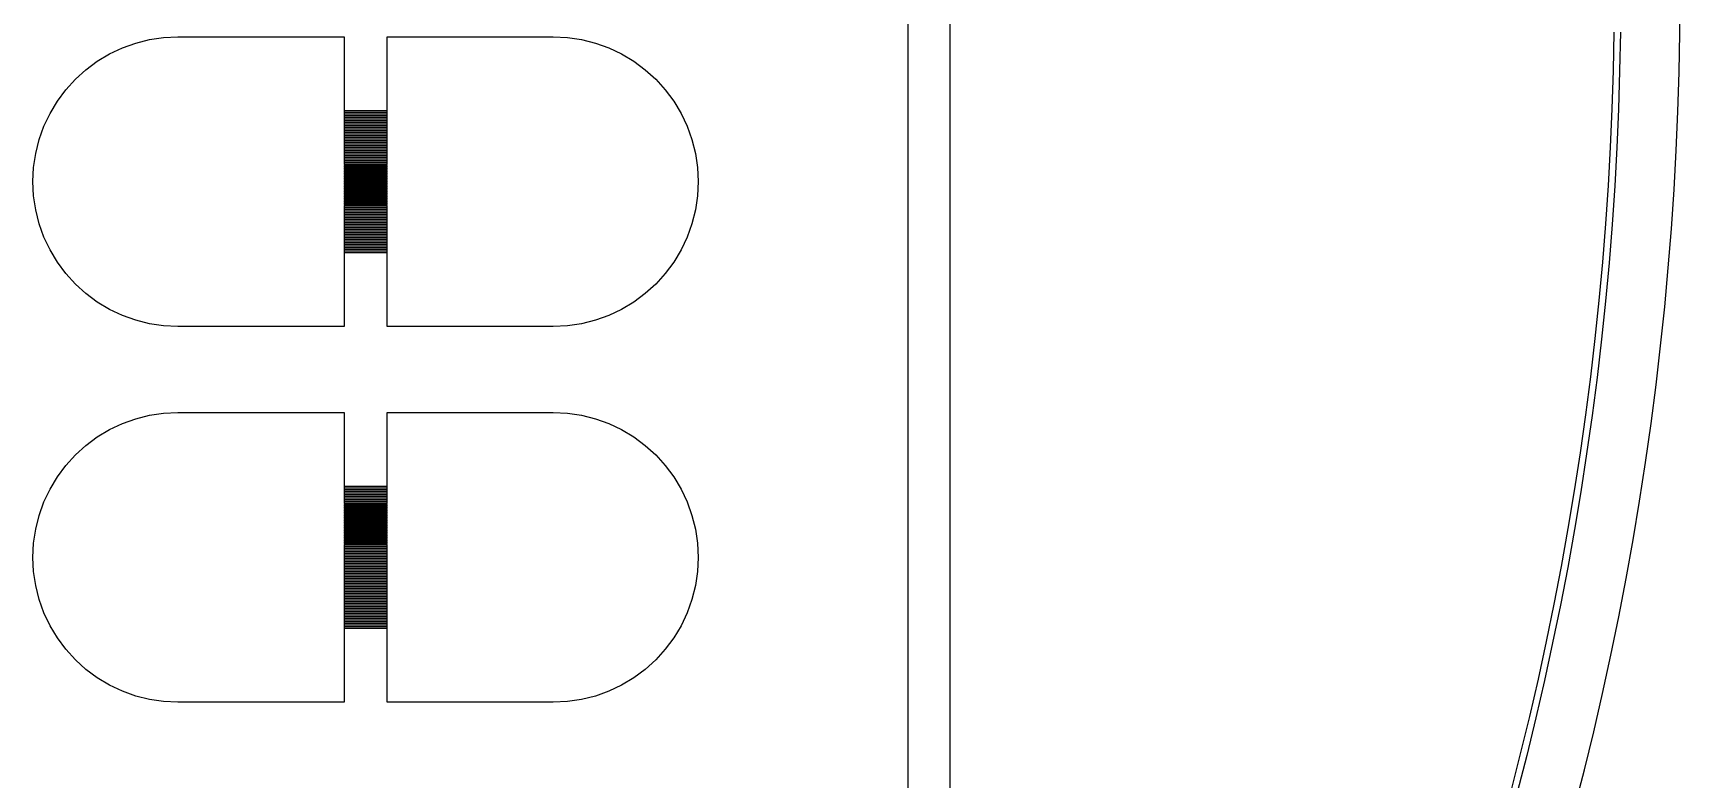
# Model space of a CAD drawing. Extents: x -17 to 130, y -40 to 112.
# Drawn here: x 91.03 to 130.5, y 17.19 to 35.06 of the extents above; entities that cross this region are included whole.
import ezdxf

# ---------------------------------------------------------------- set-up
doc = ezdxf.new("R2010")
doc.units = 0

msp = doc.modelspace()

# ---------------------------------------------------------------- linework, layer by layer
for p, q in [((113, 76.5), (113, -4.5)), ((112, -4), (112, 76)), ((130.494, 35.0612), (130.5, 36)), ((93.1721, 34.7059), (93.4927, 34.8206)), ((93.4927, 34.8206), (93.823, 34.9033)), ((93.823, 34.9033), (94.1599, 34.9533)), ((94.1599, 34.9533), (94.5, 34.97)), ((94.5, 34.97), (98.485, 34.97)), ((98.485, 34.97), (98.485, 33.205)), ((99.515, 33.205), (99.515, 34.97)), ((99.515, 34.97), (103.5, 34.97)), ((103.5, 34.97), (103.84, 34.9533)), ((103.84, 34.9533), (104.177, 34.9033)), ((104.177, 34.9033), (104.507, 34.8206)), ((104.507, 34.8206), (104.828, 34.7059)), ((128.902, 34.1613), (128.919, 35.0806)), ((129.069, 35.0787), (129.052, 34.1576)), ((130.477, 34.1226), (130.494, 35.0612)), ((92.2987, 34.1823), (92.5722, 34.3852)), ((92.5722, 34.3852), (92.8643, 34.5603)), ((92.8643, 34.5603), (93.1721, 34.7059)), ((104.828, 34.7059), (105.136, 34.5603)), ((105.136, 34.5603), (105.428, 34.3852)), ((105.428, 34.3852), (105.701, 34.1823)), ((91.8177, 33.7013), (92.0463, 33.9537)), ((92.0463, 33.9537), (92.2987, 34.1823)), ((105.701, 34.1823), (105.954, 33.9537)), ((105.954, 33.9537), (106.182, 33.7013)), ((128.874, 33.2422), (128.902, 34.1613)), ((129.052, 34.1576), (129.024, 33.2367)), ((130.448, 33.1842), (130.477, 34.1226)), ((91.6148, 33.4278), (91.8177, 33.7013)), ((106.182, 33.7013), (106.385, 33.4278)), ((91.4397, 33.1357), (91.6148, 33.4278)), ((98.485, 33.205), (99.515, 33.205)), ((99.515, 33.195), (98.485, 33.195)), ((98.485, 33.195), (98.485, 33.165)), ((98.485, 33.165), (99.515, 33.165)), ((99.515, 33.155), (98.485, 33.155)), ((98.485, 33.155), (98.485, 33.125)), ((99.515, 33.165), (99.515, 33.195)), ((99.515, 33.125), (99.515, 33.155)), ((106.385, 33.4278), (106.56, 33.1357)), ((128.835, 32.3236), (128.874, 33.2422)), ((129.024, 33.2367), (128.985, 32.3163)), ((130.408, 32.2463), (130.448, 33.1842)), ((91.1794, 32.5073), (91.2941, 32.8279)), ((91.2941, 32.8279), (91.4397, 33.1357)), ((98.485, 33.125), (99.515, 33.125)), ((99.515, 33.115), (98.485, 33.115)), ((98.485, 33.115), (98.485, 33.085)), ((98.485, 33.085), (99.515, 33.085)), ((99.515, 33.075), (98.485, 33.075)), ((98.485, 33.075), (98.485, 33.045)), ((98.485, 33.045), (99.515, 33.045)), ((99.515, 33.035), (98.485, 33.035)), ((98.485, 33.035), (98.485, 33.005)), ((98.485, 33.005), (99.515, 33.005)), ((99.515, 32.995), (98.485, 32.995)), ((98.485, 32.995), (98.485, 32.965)), ((98.485, 32.965), (99.515, 32.965)), ((99.515, 32.955), (98.485, 32.955)), ((98.485, 32.955), (98.485, 32.925)), ((98.485, 32.925), (99.515, 32.925)), ((99.515, 32.915), (98.485, 32.915)), ((98.485, 32.915), (98.485, 32.885)), ((98.485, 32.885), (99.515, 32.885)), ((99.515, 32.875), (98.485, 32.875)), ((98.485, 32.875), (98.485, 32.845)), ((98.485, 32.845), (99.515, 32.845)), ((99.515, 32.835), (98.485, 32.835)), ((98.485, 32.835), (98.485, 32.805)), ((98.485, 32.805), (99.515, 32.805)), ((99.515, 32.795), (98.485, 32.795)), ((98.485, 32.795), (98.485, 32.765)), ((98.485, 32.765), (99.515, 32.765)), ((99.515, 33.085), (99.515, 33.115)), ((99.515, 33.045), (99.515, 33.075)), ((99.515, 33.005), (99.515, 33.035)), ((99.515, 32.965), (99.515, 32.995)), ((99.515, 32.925), (99.515, 32.955)), ((99.515, 32.885), (99.515, 32.915)), ((99.515, 32.845), (99.515, 32.875)), ((99.515, 32.805), (99.515, 32.835)), ((99.515, 32.765), (99.515, 32.795)), ((106.56, 33.1357), (106.706, 32.8279)), ((106.706, 32.8279), (106.821, 32.5073)), ((91.0967, 32.177), (91.1794, 32.5073)), ((99.515, 32.755), (98.485, 32.755)), ((98.485, 32.755), (98.485, 32.725)), ((98.485, 32.725), (99.515, 32.725)), ((99.515, 32.715), (98.485, 32.715)), ((98.485, 32.715), (98.485, 32.685)), ((98.485, 32.685), (99.515, 32.685)), ((99.515, 32.675), (98.485, 32.675)), ((98.485, 32.675), (98.485, 32.645)), ((98.485, 32.645), (99.515, 32.645)), ((99.515, 32.635), (98.485, 32.635)), ((98.485, 32.635), (98.485, 32.605)), ((98.485, 32.605), (99.515, 32.605)), ((99.515, 32.595), (98.485, 32.595)), ((98.485, 32.595), (98.485, 32.565)), ((98.485, 32.565), (99.515, 32.565)), ((99.515, 32.555), (98.485, 32.555)), ((98.485, 32.555), (98.485, 32.525)), ((98.485, 32.525), (99.515, 32.525)), ((99.515, 32.515), (98.485, 32.515)), ((98.485, 32.515), (98.485, 32.485)), ((98.485, 32.485), (99.515, 32.485)), ((99.515, 32.475), (98.485, 32.475)), ((98.485, 32.475), (98.485, 32.445)), ((98.485, 32.445), (99.515, 32.445)), ((99.515, 32.435), (98.485, 32.435)), ((98.485, 32.435), (98.485, 32.405)), ((98.485, 32.405), (99.515, 32.405)), ((99.515, 32.395), (98.485, 32.395)), ((98.485, 32.395), (98.485, 32.365)), ((99.515, 32.725), (99.515, 32.755)), ((99.515, 32.685), (99.515, 32.715)), ((99.515, 32.645), (99.515, 32.675)), ((99.515, 32.605), (99.515, 32.635)), ((99.515, 32.565), (99.515, 32.595)), ((99.515, 32.525), (99.515, 32.555)), ((99.515, 32.485), (99.515, 32.515)), ((99.515, 32.445), (99.515, 32.475)), ((99.515, 32.405), (99.515, 32.435)), ((99.515, 32.365), (99.515, 32.395)), ((106.821, 32.5073), (106.903, 32.177)), ((91.0467, 31.8401), (91.0967, 32.177)), ((98.485, 32.365), (99.515, 32.365)), ((99.515, 32.355), (98.485, 32.355)), ((98.485, 32.355), (98.485, 32.325)), ((98.485, 32.325), (99.515, 32.325)), ((99.515, 32.315), (98.485, 32.315)), ((98.485, 32.315), (98.485, 32.285)), ((98.485, 32.285), (99.515, 32.285)), ((99.515, 32.275), (98.485, 32.275)), ((98.485, 32.275), (98.485, 32.245)), ((98.485, 32.245), (99.515, 32.245)), ((99.515, 32.235), (98.485, 32.235)), ((98.485, 32.235), (98.485, 32.205)), ((98.485, 32.205), (99.515, 32.205)), ((99.515, 32.195), (98.485, 32.195)), ((98.485, 32.195), (98.485, 32.165)), ((98.485, 32.165), (99.515, 32.165)), ((99.515, 32.155), (98.485, 32.155)), ((98.485, 32.155), (98.485, 32.125)), ((98.485, 32.125), (99.515, 32.125)), ((99.515, 32.115), (98.485, 32.115)), ((98.485, 32.115), (98.485, 32.085)), ((98.485, 32.085), (99.515, 32.085)), ((99.515, 32.075), (98.485, 32.075)), ((98.485, 32.075), (98.485, 32.045)), ((98.485, 32.045), (99.515, 32.045)), ((99.515, 32.035), (98.485, 32.035)), ((98.485, 32.035), (98.485, 32.005)), ((98.485, 32.005), (99.515, 32.005)), ((99.515, 31.995), (98.485, 31.995)), ((98.485, 31.995), (98.485, 31.965)), ((99.515, 32.325), (99.515, 32.355)), ((99.515, 32.285), (99.515, 32.315)), ((99.515, 32.245), (99.515, 32.275)), ((99.515, 32.205), (99.515, 32.235)), ((99.515, 32.165), (99.515, 32.195)), ((99.515, 32.125), (99.515, 32.155)), ((99.515, 32.085), (99.515, 32.115)), ((99.515, 32.045), (99.515, 32.075)), ((99.515, 32.005), (99.515, 32.035)), ((99.515, 31.965), (99.515, 31.995)), ((106.903, 32.177), (106.953, 31.8401)), ((128.784, 31.4055), (128.835, 32.3236)), ((128.985, 32.3163), (128.934, 31.3963)), ((130.356, 31.309), (130.408, 32.2463)), ((91.03, 31.5), (91.0467, 31.8401)), ((98.485, 31.965), (99.515, 31.965)), ((99.515, 31.955), (98.485, 31.955)), ((98.485, 31.955), (98.485, 31.925)), ((98.485, 31.925), (99.515, 31.925)), ((99.515, 31.915), (98.485, 31.915)), ((98.485, 31.915), (98.485, 31.885)), ((98.485, 31.885), (99.515, 31.885)), ((99.515, 31.875), (98.485, 31.875)), ((98.485, 31.875), (98.485, 31.845)), ((98.485, 31.845), (99.515, 31.845)), ((99.515, 31.835), (98.485, 31.835)), ((98.485, 31.835), (98.485, 31.805)), ((98.485, 31.805), (99.515, 31.805)), ((99.515, 31.795), (98.485, 31.795)), ((98.485, 31.795), (98.485, 31.765)), ((98.485, 31.765), (99.515, 31.765)), ((99.515, 31.755), (98.485, 31.755)), ((98.485, 31.755), (98.485, 31.725)), ((98.485, 31.725), (99.515, 31.725)), ((99.515, 31.715), (98.485, 31.715)), ((98.485, 31.715), (98.485, 31.685)), ((98.485, 31.685), (99.515, 31.685)), ((99.515, 31.675), (98.485, 31.675)), ((98.485, 31.675), (98.485, 31.645)), ((98.485, 31.645), (99.515, 31.645)), ((99.515, 31.635), (98.485, 31.635)), ((98.485, 31.635), (98.485, 31.605)), ((98.485, 31.605), (99.515, 31.605)), ((99.515, 31.595), (98.485, 31.595)), ((98.485, 31.595), (98.485, 31.565)), ((99.515, 31.925), (99.515, 31.955)), ((99.515, 31.885), (99.515, 31.915)), ((99.515, 31.845), (99.515, 31.875)), ((99.515, 31.805), (99.515, 31.835)), ((99.515, 31.765), (99.515, 31.795)), ((99.515, 31.725), (99.515, 31.755)), ((99.515, 31.685), (99.515, 31.715)), ((99.515, 31.645), (99.515, 31.675)), ((99.515, 31.605), (99.515, 31.635)), ((99.515, 31.565), (99.515, 31.595)), ((106.953, 31.8401), (106.97, 31.5)), ((91.0467, 31.1599), (91.03, 31.5)), ((98.485, 31.565), (99.515, 31.565)), ((99.515, 31.555), (98.485, 31.555)), ((98.485, 31.555), (98.485, 31.525)), ((98.485, 31.525), (99.515, 31.525)), ((99.515, 31.515), (98.485, 31.515)), ((98.485, 31.515), (98.485, 31.485)), ((98.485, 31.485), (99.515, 31.485)), ((99.515, 31.475), (98.485, 31.475)), ((98.485, 31.475), (98.485, 31.445)), ((98.485, 31.445), (99.515, 31.445)), ((99.515, 31.435), (98.485, 31.435)), ((98.485, 31.435), (98.485, 31.405)), ((98.485, 31.405), (99.515, 31.405)), ((99.515, 31.395), (98.485, 31.395)), ((98.485, 31.395), (98.485, 31.365)), ((98.485, 31.365), (99.515, 31.365)), ((99.515, 31.355), (98.485, 31.355)), ((98.485, 31.355), (98.485, 31.325)), ((98.485, 31.325), (99.515, 31.325)), ((99.515, 31.315), (98.485, 31.315)), ((98.485, 31.315), (98.485, 31.285)), ((98.485, 31.285), (99.515, 31.285)), ((99.515, 31.275), (98.485, 31.275)), ((98.485, 31.275), (98.485, 31.245)), ((98.485, 31.245), (99.515, 31.245)), ((99.515, 31.235), (98.485, 31.235)), ((98.485, 31.235), (98.485, 31.205)), ((98.485, 31.205), (99.515, 31.205)), ((99.515, 31.195), (98.485, 31.195)), ((98.485, 31.195), (98.485, 31.165)), ((99.515, 31.525), (99.515, 31.555)), ((99.515, 31.485), (99.515, 31.515)), ((99.515, 31.445), (99.515, 31.475)), ((99.515, 31.405), (99.515, 31.435)), ((99.515, 31.365), (99.515, 31.395)), ((99.515, 31.325), (99.515, 31.355)), ((99.515, 31.285), (99.515, 31.315)), ((99.515, 31.245), (99.515, 31.275)), ((99.515, 31.205), (99.515, 31.235)), ((99.515, 31.165), (99.515, 31.195)), ((106.97, 31.5), (106.953, 31.1599)), ((128.722, 30.4882), (128.784, 31.4055)), ((128.934, 31.3963), (128.872, 30.4771)), ((130.293, 30.3723), (130.356, 31.309)), ((91.0967, 30.823), (91.0467, 31.1599)), ((91.1794, 30.4927), (91.0967, 30.823)), ((98.485, 31.165), (99.515, 31.165)), ((99.515, 31.155), (98.485, 31.155)), ((98.485, 31.155), (98.485, 31.125)), ((98.485, 31.125), (99.515, 31.125)), ((99.515, 31.115), (98.485, 31.115)), ((98.485, 31.115), (98.485, 31.085)), ((98.485, 31.085), (99.515, 31.085)), ((99.515, 31.075), (98.485, 31.075)), ((98.485, 31.075), (98.485, 31.045)), ((98.485, 31.045), (99.515, 31.045)), ((99.515, 31.035), (98.485, 31.035)), ((98.485, 31.035), (98.485, 31.005)), ((98.485, 31.005), (99.515, 31.005)), ((99.515, 30.995), (98.485, 30.995)), ((98.485, 30.995), (98.485, 30.965)), ((98.485, 30.965), (99.515, 30.965)), ((99.515, 30.955), (98.485, 30.955)), ((98.485, 30.955), (98.485, 30.925)), ((98.485, 30.925), (99.515, 30.925)), ((99.515, 30.915), (98.485, 30.915)), ((98.485, 30.915), (98.485, 30.885)), ((98.485, 30.885), (99.515, 30.885)), ((99.515, 30.875), (98.485, 30.875)), ((98.485, 30.875), (98.485, 30.845)), ((98.485, 30.845), (99.515, 30.845)), ((99.515, 30.835), (98.485, 30.835)), ((98.485, 30.835), (98.485, 30.805)), ((98.485, 30.805), (99.515, 30.805)), ((99.515, 30.795), (98.485, 30.795)), ((98.485, 30.795), (98.485, 30.765)), ((99.515, 31.125), (99.515, 31.155)), ((99.515, 31.085), (99.515, 31.115)), ((99.515, 31.045), (99.515, 31.075)), ((99.515, 31.005), (99.515, 31.035)), ((99.515, 30.965), (99.515, 30.995)), ((99.515, 30.925), (99.515, 30.955)), ((99.515, 30.885), (99.515, 30.915)), ((99.515, 30.845), (99.515, 30.875)), ((99.515, 30.805), (99.515, 30.835)), ((99.515, 30.765), (99.515, 30.795)), ((106.903, 30.823), (106.821, 30.4927)), ((106.953, 31.1599), (106.903, 30.823)), ((91.2941, 30.1721), (91.1794, 30.4927)), ((98.485, 30.765), (99.515, 30.765)), ((99.515, 30.755), (98.485, 30.755)), ((98.485, 30.755), (98.485, 30.725)), ((98.485, 30.725), (99.515, 30.725)), ((99.515, 30.715), (98.485, 30.715)), ((98.485, 30.715), (98.485, 30.685)), ((98.485, 30.685), (99.515, 30.685)), ((99.515, 30.675), (98.485, 30.675)), ((98.485, 30.675), (98.485, 30.645)), ((98.485, 30.645), (99.515, 30.645)), ((99.515, 30.635), (98.485, 30.635)), ((98.485, 30.635), (98.485, 30.605)), ((98.485, 30.605), (99.515, 30.605)), ((99.515, 30.595), (98.485, 30.595)), ((98.485, 30.595), (98.485, 30.565)), ((98.485, 30.565), (99.515, 30.565)), ((99.515, 30.555), (98.485, 30.555)), ((98.485, 30.555), (98.485, 30.525)), ((98.485, 30.525), (99.515, 30.525)), ((99.515, 30.515), (98.485, 30.515)), ((98.485, 30.515), (98.485, 30.485)), ((98.485, 30.485), (99.515, 30.485)), ((99.515, 30.475), (98.485, 30.475)), ((98.485, 30.475), (98.485, 30.445)), ((98.485, 30.445), (99.515, 30.445)), ((99.515, 30.435), (98.485, 30.435)), ((98.485, 30.435), (98.485, 30.405)), ((98.485, 30.405), (99.515, 30.405)), ((99.515, 30.395), (98.485, 30.395)), ((98.485, 30.395), (98.485, 30.365)), ((99.515, 30.725), (99.515, 30.755)), ((99.515, 30.685), (99.515, 30.715)), ((99.515, 30.645), (99.515, 30.675)), ((99.515, 30.605), (99.515, 30.635)), ((99.515, 30.565), (99.515, 30.595)), ((99.515, 30.525), (99.515, 30.555)), ((99.515, 30.485), (99.515, 30.515)), ((99.515, 30.445), (99.515, 30.475)), ((99.515, 30.405), (99.515, 30.435)), ((99.515, 30.365), (99.515, 30.395)), ((106.821, 30.4927), (106.706, 30.1721)), ((128.649, 29.5716), (128.722, 30.4882)), ((128.872, 30.4771), (128.798, 29.5588)), ((91.4397, 29.8643), (91.2941, 30.1721)), ((98.485, 30.365), (99.515, 30.365)), ((99.515, 30.355), (98.485, 30.355)), ((98.485, 30.355), (98.485, 30.325)), ((98.485, 30.325), (99.515, 30.325)), ((99.515, 30.315), (98.485, 30.315)), ((98.485, 30.315), (98.485, 30.285)), ((98.485, 30.285), (99.515, 30.285)), ((99.515, 30.275), (98.485, 30.275)), ((98.485, 30.275), (98.485, 30.245)), ((98.485, 30.245), (99.515, 30.245)), ((99.515, 30.235), (98.485, 30.235)), ((98.485, 30.235), (98.485, 30.205)), ((98.485, 30.205), (99.515, 30.205)), ((99.515, 30.195), (98.485, 30.195)), ((98.485, 30.195), (98.485, 30.165)), ((98.485, 30.165), (99.515, 30.165)), ((99.515, 30.155), (98.485, 30.155)), ((98.485, 30.155), (98.485, 30.125)), ((98.485, 30.125), (99.515, 30.125)), ((99.515, 30.115), (98.485, 30.115)), ((98.485, 30.115), (98.485, 30.085)), ((98.485, 30.085), (99.515, 30.085)), ((99.515, 30.075), (98.485, 30.075)), ((98.485, 30.075), (98.485, 30.045)), ((98.485, 30.045), (99.515, 30.045)), ((99.515, 30.035), (98.485, 30.035)), ((98.485, 30.035), (98.485, 30.005)), ((98.485, 30.005), (99.515, 30.005)), ((99.515, 30.325), (99.515, 30.355)), ((99.515, 30.285), (99.515, 30.315)), ((99.515, 30.245), (99.515, 30.275)), ((99.515, 30.205), (99.515, 30.235)), ((99.515, 30.165), (99.515, 30.195)), ((99.515, 30.125), (99.515, 30.155)), ((99.515, 30.085), (99.515, 30.115)), ((99.515, 30.045), (99.515, 30.075)), ((99.515, 30.005), (99.515, 30.035)), ((106.706, 30.1721), (106.56, 29.8643)), ((130.218, 29.4365), (130.293, 30.3723)), ((91.6148, 29.5722), (91.4397, 29.8643)), ((99.515, 29.995), (98.485, 29.995)), ((98.485, 29.995), (98.485, 29.965)), ((98.485, 29.965), (99.515, 29.965)), ((99.515, 29.955), (98.485, 29.955)), ((98.485, 29.955), (98.485, 29.925)), ((98.485, 29.925), (99.515, 29.925)), ((99.515, 29.915), (98.485, 29.915)), ((98.485, 29.915), (98.485, 29.885)), ((98.485, 29.885), (99.515, 29.885)), ((99.515, 29.875), (98.485, 29.875)), ((98.485, 29.875), (98.485, 29.845)), ((98.485, 29.845), (99.515, 29.845)), ((99.515, 29.835), (98.485, 29.835)), ((98.485, 29.835), (98.485, 29.805)), ((98.485, 29.805), (99.515, 29.805)), ((99.515, 29.795), (98.485, 29.795)), ((98.485, 29.795), (98.485, 28.03)), ((99.515, 29.965), (99.515, 29.995)), ((99.515, 29.925), (99.515, 29.955)), ((99.515, 29.885), (99.515, 29.915)), ((99.515, 29.845), (99.515, 29.875)), ((99.515, 29.805), (99.515, 29.835)), ((99.515, 28.03), (99.515, 29.795)), ((106.56, 29.8643), (106.385, 29.5722)), ((91.8177, 29.2987), (91.6148, 29.5722)), ((92.0463, 29.0463), (91.8177, 29.2987)), ((106.182, 29.2987), (105.954, 29.0463)), ((106.385, 29.5722), (106.182, 29.2987)), ((128.564, 28.6561), (128.649, 29.5716)), ((128.798, 29.5588), (128.713, 28.6414)), ((130.132, 28.5017), (130.218, 29.4365)), ((92.2987, 28.8177), (92.0463, 29.0463)), ((92.5722, 28.6148), (92.2987, 28.8177)), ((105.701, 28.8177), (105.428, 28.6148)), ((105.954, 29.0463), (105.701, 28.8177)), ((92.8643, 28.4397), (92.5722, 28.6148)), ((93.1721, 28.2941), (92.8643, 28.4397)), ((105.136, 28.4397), (104.828, 28.2941)), ((105.428, 28.6148), (105.136, 28.4397)), ((128.468, 27.7416), (128.564, 28.6561)), ((128.713, 28.6414), (128.618, 27.7251)), ((130.034, 27.568), (130.132, 28.5017)), ((93.4927, 28.1794), (93.1721, 28.2941)), ((93.823, 28.0967), (93.4927, 28.1794)), ((94.1599, 28.0467), (93.823, 28.0967)), ((94.5, 28.03), (94.1599, 28.0467)), ((98.485, 28.03), (94.5, 28.03)), ((103.5, 28.03), (99.515, 28.03)), ((103.84, 28.0467), (103.5, 28.03)), ((104.177, 28.0967), (103.84, 28.0467)), ((104.507, 28.1794), (104.177, 28.0967)), ((104.828, 28.2941), (104.507, 28.1794)), ((128.362, 26.8284), (128.468, 27.7416)), ((128.618, 27.7251), (128.51, 26.81)), ((129.925, 26.6356), (130.034, 27.568)), ((128.243, 25.9165), (128.362, 26.8284)), ((128.51, 26.81), (128.392, 25.8964)), ((129.804, 25.7046), (129.925, 26.6356)), ((92.8643, 25.5603), (93.1721, 25.7059)), ((93.1721, 25.7059), (93.4927, 25.8206)), ((93.4927, 25.8206), (93.823, 25.9033)), ((93.823, 25.9033), (94.1599, 25.9533)), ((94.1599, 25.9533), (94.5, 25.97)), ((94.5, 25.97), (98.485, 25.97)), ((98.485, 25.97), (98.485, 24.205)), ((99.515, 24.205), (99.515, 25.97)), ((99.515, 25.97), (103.5, 25.97)), ((103.5, 25.97), (103.84, 25.9533)), ((103.84, 25.9533), (104.177, 25.9033)), ((104.177, 25.9033), (104.507, 25.8206)), ((104.507, 25.8206), (104.828, 25.7059)), ((104.828, 25.7059), (105.136, 25.5603)), ((128.114, 25.0062), (128.243, 25.9165)), ((128.392, 25.8964), (128.262, 24.9842)), ((129.672, 24.7751), (129.804, 25.7046)), ((92.2987, 25.1823), (92.5722, 25.3852)), ((92.5722, 25.3852), (92.8643, 25.5603)), ((105.136, 25.5603), (105.428, 25.3852)), ((105.428, 25.3852), (105.701, 25.1823)), ((91.8177, 24.7013), (92.0463, 24.9537)), ((92.0463, 24.9537), (92.2987, 25.1823)), ((105.701, 25.1823), (105.954, 24.9537)), ((105.954, 24.9537), (106.182, 24.7013)), ((127.974, 24.0976), (128.114, 25.0062)), ((128.262, 24.9842), (128.122, 24.0737)), ((91.6148, 24.4278), (91.8177, 24.7013)), ((106.182, 24.7013), (106.385, 24.4278)), ((129.529, 23.8474), (129.672, 24.7751)), ((91.2941, 23.8279), (91.4397, 24.1357)), ((91.4397, 24.1357), (91.6148, 24.4278)), ((98.485, 24.205), (99.515, 24.205)), ((99.515, 24.195), (98.485, 24.195)), ((98.485, 24.195), (98.485, 24.165)), ((98.485, 24.165), (99.515, 24.165)), ((99.515, 24.155), (98.485, 24.155)), ((98.485, 24.155), (98.485, 24.125)), ((98.485, 24.125), (99.515, 24.125)), ((99.515, 24.115), (98.485, 24.115)), ((98.485, 24.115), (98.485, 24.085)), ((98.485, 24.085), (99.515, 24.085)), ((99.515, 24.165), (99.515, 24.195)), ((99.515, 24.125), (99.515, 24.155)), ((99.515, 24.085), (99.515, 24.115)), ((106.385, 24.4278), (106.56, 24.1357)), ((106.56, 24.1357), (106.706, 23.8279)), ((127.822, 23.1907), (127.974, 24.0976)), ((91.1794, 23.5073), (91.2941, 23.8279)), ((99.515, 24.075), (98.485, 24.075)), ((98.485, 24.075), (98.485, 24.045)), ((98.485, 24.045), (99.515, 24.045)), ((99.515, 24.035), (98.485, 24.035)), ((98.485, 24.035), (98.485, 24.005)), ((98.485, 24.005), (99.515, 24.005)), ((99.515, 23.995), (98.485, 23.995)), ((98.485, 23.995), (98.485, 23.965)), ((98.485, 23.965), (99.515, 23.965)), ((99.515, 23.955), (98.485, 23.955)), ((98.485, 23.955), (98.485, 23.925)), ((98.485, 23.925), (99.515, 23.925)), ((99.515, 23.915), (98.485, 23.915)), ((98.485, 23.915), (98.485, 23.885)), ((98.485, 23.885), (99.515, 23.885)), ((99.515, 23.875), (98.485, 23.875)), ((98.485, 23.875), (98.485, 23.845)), ((98.485, 23.845), (99.515, 23.845)), ((99.515, 23.835), (98.485, 23.835)), ((98.485, 23.835), (98.485, 23.805)), ((98.485, 23.805), (99.515, 23.805)), ((99.515, 23.795), (98.485, 23.795)), ((98.485, 23.795), (98.485, 23.765)), ((98.485, 23.765), (99.515, 23.765)), ((99.515, 23.755), (98.485, 23.755)), ((98.485, 23.755), (98.485, 23.725)), ((98.485, 23.725), (99.515, 23.725)), ((99.515, 23.715), (98.485, 23.715)), ((98.485, 23.715), (98.485, 23.685)), ((98.485, 23.685), (99.515, 23.685)), ((99.515, 24.045), (99.515, 24.075)), ((99.515, 24.005), (99.515, 24.035)), ((99.515, 23.965), (99.515, 23.995)), ((99.515, 23.925), (99.515, 23.955)), ((99.515, 23.885), (99.515, 23.915)), ((99.515, 23.845), (99.515, 23.875)), ((99.515, 23.805), (99.515, 23.835)), ((99.515, 23.765), (99.515, 23.795)), ((99.515, 23.725), (99.515, 23.755)), ((99.515, 23.685), (99.515, 23.715)), ((106.706, 23.8279), (106.821, 23.5073)), ((128.122, 24.0737), (127.97, 23.165)), ((129.374, 22.9214), (129.529, 23.8474)), ((91.0967, 23.177), (91.1794, 23.5073)), ((99.515, 23.675), (98.485, 23.675)), ((98.485, 23.675), (98.485, 23.645)), ((98.485, 23.645), (99.515, 23.645)), ((99.515, 23.635), (98.485, 23.635)), ((98.485, 23.635), (98.485, 23.605)), ((98.485, 23.605), (99.515, 23.605)), ((99.515, 23.595), (98.485, 23.595)), ((98.485, 23.595), (98.485, 23.565)), ((98.485, 23.565), (99.515, 23.565)), ((99.515, 23.555), (98.485, 23.555)), ((98.485, 23.555), (98.485, 23.525)), ((98.485, 23.525), (99.515, 23.525)), ((99.515, 23.515), (98.485, 23.515)), ((98.485, 23.515), (98.485, 23.485)), ((98.485, 23.485), (99.515, 23.485)), ((99.515, 23.475), (98.485, 23.475)), ((98.485, 23.475), (98.485, 23.445)), ((98.485, 23.445), (99.515, 23.445)), ((99.515, 23.435), (98.485, 23.435)), ((98.485, 23.435), (98.485, 23.405)), ((98.485, 23.405), (99.515, 23.405)), ((99.515, 23.395), (98.485, 23.395)), ((98.485, 23.395), (98.485, 23.365)), ((98.485, 23.365), (99.515, 23.365)), ((99.515, 23.355), (98.485, 23.355)), ((98.485, 23.355), (98.485, 23.325)), ((98.485, 23.325), (99.515, 23.325)), ((99.515, 23.315), (98.485, 23.315)), ((98.485, 23.315), (98.485, 23.285)), ((99.515, 23.645), (99.515, 23.675)), ((99.515, 23.605), (99.515, 23.635)), ((99.515, 23.565), (99.515, 23.595)), ((99.515, 23.525), (99.515, 23.555)), ((99.515, 23.485), (99.515, 23.515)), ((99.515, 23.445), (99.515, 23.475)), ((99.515, 23.405), (99.515, 23.435)), ((99.515, 23.365), (99.515, 23.395)), ((99.515, 23.325), (99.515, 23.355)), ((99.515, 23.285), (99.515, 23.315)), ((106.821, 23.5073), (106.903, 23.177)), ((91.0467, 22.8401), (91.0967, 23.177)), ((98.485, 23.285), (99.515, 23.285)), ((99.515, 23.275), (98.485, 23.275)), ((98.485, 23.275), (98.485, 23.245)), ((98.485, 23.245), (99.515, 23.245)), ((99.515, 23.235), (98.485, 23.235)), ((98.485, 23.235), (98.485, 23.205)), ((98.485, 23.205), (99.515, 23.205)), ((99.515, 23.195), (98.485, 23.195)), ((98.485, 23.195), (98.485, 23.165)), ((98.485, 23.165), (99.515, 23.165)), ((99.515, 23.155), (98.485, 23.155)), ((98.485, 23.155), (98.485, 23.125)), ((98.485, 23.125), (99.515, 23.125)), ((99.515, 23.115), (98.485, 23.115)), ((98.485, 23.115), (98.485, 23.085)), ((98.485, 23.085), (99.515, 23.085)), ((99.515, 23.075), (98.485, 23.075)), ((98.485, 23.075), (98.485, 23.045)), ((98.485, 23.045), (99.515, 23.045)), ((99.515, 23.035), (98.485, 23.035)), ((98.485, 23.035), (98.485, 23.005)), ((98.485, 23.005), (99.515, 23.005)), ((99.515, 22.995), (98.485, 22.995)), ((98.485, 22.995), (98.485, 22.965)), ((98.485, 22.965), (99.515, 22.965)), ((99.515, 22.955), (98.485, 22.955)), ((98.485, 22.955), (98.485, 22.925)), ((98.485, 22.925), (99.515, 22.925)), ((99.515, 22.915), (98.485, 22.915)), ((98.485, 22.915), (98.485, 22.885)), ((99.515, 23.245), (99.515, 23.275)), ((99.515, 23.205), (99.515, 23.235)), ((99.515, 23.165), (99.515, 23.195)), ((99.515, 23.125), (99.515, 23.155)), ((99.515, 23.085), (99.515, 23.115)), ((99.515, 23.045), (99.515, 23.075)), ((99.515, 23.005), (99.515, 23.035)), ((99.515, 22.965), (99.515, 22.995)), ((99.515, 22.925), (99.515, 22.955)), ((99.515, 22.885), (99.515, 22.915)), ((106.903, 23.177), (106.953, 22.8401)), ((127.659, 22.2858), (127.822, 23.1907)), ((127.97, 23.165), (127.807, 22.2583)), ((129.208, 21.9975), (129.374, 22.9214)), ((91.03, 22.5), (91.0467, 22.8401)), ((91.0467, 22.1599), (91.03, 22.5)), ((98.485, 22.885), (99.515, 22.885)), ((99.515, 22.875), (98.485, 22.875)), ((98.485, 22.875), (98.485, 22.845)), ((98.485, 22.845), (99.515, 22.845)), ((99.515, 22.835), (98.485, 22.835)), ((98.485, 22.835), (98.485, 22.805)), ((98.485, 22.805), (99.515, 22.805)), ((99.515, 22.795), (98.485, 22.795)), ((98.485, 22.795), (98.485, 22.765)), ((98.485, 22.765), (99.515, 22.765)), ((99.515, 22.755), (98.485, 22.755)), ((98.485, 22.755), (98.485, 22.725)), ((98.485, 22.725), (99.515, 22.725)), ((99.515, 22.715), (98.485, 22.715)), ((98.485, 22.715), (98.485, 22.685)), ((98.485, 22.685), (99.515, 22.685)), ((99.515, 22.675), (98.485, 22.675)), ((98.485, 22.675), (98.485, 22.645)), ((98.485, 22.645), (99.515, 22.645)), ((99.515, 22.635), (98.485, 22.635)), ((98.485, 22.635), (98.485, 22.605)), ((98.485, 22.605), (99.515, 22.605)), ((99.515, 22.595), (98.485, 22.595)), ((98.485, 22.595), (98.485, 22.565)), ((98.485, 22.565), (99.515, 22.565)), ((99.515, 22.555), (98.485, 22.555)), ((98.485, 22.555), (98.485, 22.525)), ((98.485, 22.525), (99.515, 22.525)), ((99.515, 22.515), (98.485, 22.515)), ((98.485, 22.515), (98.485, 22.485)), ((99.515, 22.845), (99.515, 22.875)), ((99.515, 22.805), (99.515, 22.835)), ((99.515, 22.765), (99.515, 22.795)), ((99.515, 22.725), (99.515, 22.755)), ((99.515, 22.685), (99.515, 22.715)), ((99.515, 22.645), (99.515, 22.675)), ((99.515, 22.605), (99.515, 22.635)), ((99.515, 22.565), (99.515, 22.595)), ((99.515, 22.525), (99.515, 22.555)), ((99.515, 22.485), (99.515, 22.515)), ((106.953, 22.8401), (106.97, 22.5)), ((106.97, 22.5), (106.953, 22.1599)), ((91.0967, 21.823), (91.0467, 22.1599)), ((98.485, 22.485), (99.515, 22.485)), ((99.515, 22.475), (98.485, 22.475)), ((98.485, 22.475), (98.485, 22.445)), ((98.485, 22.445), (99.515, 22.445)), ((99.515, 22.435), (98.485, 22.435)), ((98.485, 22.435), (98.485, 22.405)), ((98.485, 22.405), (99.515, 22.405)), ((99.515, 22.395), (98.485, 22.395)), ((98.485, 22.395), (98.485, 22.365)), ((98.485, 22.365), (99.515, 22.365)), ((99.515, 22.355), (98.485, 22.355)), ((98.485, 22.355), (98.485, 22.325)), ((98.485, 22.325), (99.515, 22.325)), ((99.515, 22.315), (98.485, 22.315)), ((98.485, 22.315), (98.485, 22.285)), ((98.485, 22.285), (99.515, 22.285)), ((99.515, 22.275), (98.485, 22.275)), ((98.485, 22.275), (98.485, 22.245)), ((98.485, 22.245), (99.515, 22.245)), ((99.515, 22.235), (98.485, 22.235)), ((98.485, 22.235), (98.485, 22.205)), ((98.485, 22.205), (99.515, 22.205)), ((99.515, 22.195), (98.485, 22.195)), ((98.485, 22.195), (98.485, 22.165)), ((98.485, 22.165), (99.515, 22.165)), ((99.515, 22.155), (98.485, 22.155)), ((98.485, 22.155), (98.485, 22.125)), ((98.485, 22.125), (99.515, 22.125)), ((99.515, 22.115), (98.485, 22.115)), ((98.485, 22.115), (98.485, 22.085)), ((99.515, 22.445), (99.515, 22.475)), ((99.515, 22.405), (99.515, 22.435)), ((99.515, 22.365), (99.515, 22.395)), ((99.515, 22.325), (99.515, 22.355)), ((99.515, 22.285), (99.515, 22.315)), ((99.515, 22.245), (99.515, 22.275)), ((99.515, 22.205), (99.515, 22.235)), ((99.515, 22.165), (99.515, 22.195)), ((99.515, 22.125), (99.515, 22.155)), ((99.515, 22.085), (99.515, 22.115)), ((106.953, 22.1599), (106.903, 21.823)), ((127.485, 21.3829), (127.659, 22.2858)), ((127.807, 22.2583), (127.632, 21.3536)), ((91.1794, 21.4927), (91.0967, 21.823)), ((98.485, 22.085), (99.515, 22.085)), ((99.515, 22.075), (98.485, 22.075)), ((98.485, 22.075), (98.485, 22.045)), ((98.485, 22.045), (99.515, 22.045)), ((99.515, 22.035), (98.485, 22.035)), ((98.485, 22.035), (98.485, 22.005)), ((98.485, 22.005), (99.515, 22.005)), ((99.515, 21.995), (98.485, 21.995)), ((98.485, 21.995), (98.485, 21.965)), ((98.485, 21.965), (99.515, 21.965)), ((99.515, 21.955), (98.485, 21.955)), ((98.485, 21.955), (98.485, 21.925)), ((98.485, 21.925), (99.515, 21.925)), ((99.515, 21.915), (98.485, 21.915)), ((98.485, 21.915), (98.485, 21.885)), ((98.485, 21.885), (99.515, 21.885)), ((99.515, 21.875), (98.485, 21.875)), ((98.485, 21.875), (98.485, 21.845)), ((98.485, 21.845), (99.515, 21.845)), ((99.515, 21.835), (98.485, 21.835)), ((98.485, 21.835), (98.485, 21.805)), ((98.485, 21.805), (99.515, 21.805)), ((99.515, 21.795), (98.485, 21.795)), ((98.485, 21.795), (98.485, 21.765)), ((98.485, 21.765), (99.515, 21.765)), ((99.515, 21.755), (98.485, 21.755)), ((98.485, 21.755), (98.485, 21.725)), ((98.485, 21.725), (99.515, 21.725)), ((99.515, 21.715), (98.485, 21.715)), ((98.485, 21.715), (98.485, 21.685)), ((99.515, 22.045), (99.515, 22.075)), ((99.515, 22.005), (99.515, 22.035)), ((99.515, 21.965), (99.515, 21.995)), ((99.515, 21.925), (99.515, 21.955)), ((99.515, 21.885), (99.515, 21.915)), ((99.515, 21.845), (99.515, 21.875)), ((99.515, 21.805), (99.515, 21.835)), ((99.515, 21.765), (99.515, 21.795)), ((99.515, 21.725), (99.515, 21.755)), ((99.515, 21.685), (99.515, 21.715)), ((106.903, 21.823), (106.821, 21.4927)), ((129.03, 21.0756), (129.208, 21.9975)), ((91.2941, 21.1721), (91.1794, 21.4927)), ((98.485, 21.685), (99.515, 21.685)), ((99.515, 21.675), (98.485, 21.675)), ((98.485, 21.675), (98.485, 21.645)), ((98.485, 21.645), (99.515, 21.645)), ((99.515, 21.635), (98.485, 21.635)), ((98.485, 21.635), (98.485, 21.605)), ((98.485, 21.605), (99.515, 21.605)), ((99.515, 21.595), (98.485, 21.595)), ((98.485, 21.595), (98.485, 21.565)), ((98.485, 21.565), (99.515, 21.565)), ((99.515, 21.555), (98.485, 21.555)), ((98.485, 21.555), (98.485, 21.525)), ((98.485, 21.525), (99.515, 21.525)), ((99.515, 21.515), (98.485, 21.515)), ((98.485, 21.515), (98.485, 21.485)), ((98.485, 21.485), (99.515, 21.485)), ((99.515, 21.475), (98.485, 21.475)), ((98.485, 21.475), (98.485, 21.445)), ((98.485, 21.445), (99.515, 21.445)), ((99.515, 21.435), (98.485, 21.435)), ((98.485, 21.435), (98.485, 21.405)), ((98.485, 21.405), (99.515, 21.405)), ((99.515, 21.395), (98.485, 21.395)), ((98.485, 21.395), (98.485, 21.365)), ((98.485, 21.365), (99.515, 21.365)), ((99.515, 21.355), (98.485, 21.355)), ((98.485, 21.355), (98.485, 21.325)), ((98.485, 21.325), (99.515, 21.325)), ((99.515, 21.315), (98.485, 21.315)), ((98.485, 21.315), (98.485, 21.285)), ((99.515, 21.645), (99.515, 21.675)), ((99.515, 21.605), (99.515, 21.635)), ((99.515, 21.565), (99.515, 21.595)), ((99.515, 21.525), (99.515, 21.555)), ((99.515, 21.485), (99.515, 21.515)), ((99.515, 21.445), (99.515, 21.475)), ((99.515, 21.405), (99.515, 21.435)), ((99.515, 21.365), (99.515, 21.395)), ((99.515, 21.325), (99.515, 21.355)), ((99.515, 21.285), (99.515, 21.315)), ((106.821, 21.4927), (106.706, 21.1721)), ((127.3, 20.4822), (127.485, 21.3829)), ((127.632, 21.3536), (127.447, 20.4511)), ((91.4397, 20.8643), (91.2941, 21.1721)), ((98.485, 21.285), (99.515, 21.285)), ((99.515, 21.275), (98.485, 21.275)), ((98.485, 21.275), (98.485, 21.245)), ((98.485, 21.245), (99.515, 21.245)), ((99.515, 21.235), (98.485, 21.235)), ((98.485, 21.235), (98.485, 21.205)), ((98.485, 21.205), (99.515, 21.205)), ((99.515, 21.195), (98.485, 21.195)), ((98.485, 21.195), (98.485, 21.165)), ((98.485, 21.165), (99.515, 21.165)), ((99.515, 21.155), (98.485, 21.155)), ((98.485, 21.155), (98.485, 21.125)), ((98.485, 21.125), (99.515, 21.125)), ((99.515, 21.115), (98.485, 21.115)), ((98.485, 21.115), (98.485, 21.085)), ((98.485, 21.085), (99.515, 21.085)), ((99.515, 21.075), (98.485, 21.075)), ((98.485, 21.075), (98.485, 21.045)), ((98.485, 21.045), (99.515, 21.045)), ((99.515, 21.035), (98.485, 21.035)), ((98.485, 21.035), (98.485, 21.005)), ((98.485, 21.005), (99.515, 21.005)), ((99.515, 20.995), (98.485, 20.995)), ((98.485, 20.995), (98.485, 20.965)), ((98.485, 20.965), (99.515, 20.965)), ((99.515, 20.955), (98.485, 20.955)), ((98.485, 20.955), (98.485, 20.925)), ((98.485, 20.925), (99.515, 20.925)), ((99.515, 21.245), (99.515, 21.275)), ((99.515, 21.205), (99.515, 21.235)), ((99.515, 21.165), (99.515, 21.195)), ((99.515, 21.125), (99.515, 21.155)), ((99.515, 21.085), (99.515, 21.115)), ((99.515, 21.045), (99.515, 21.075)), ((99.515, 21.005), (99.515, 21.035)), ((99.515, 20.965), (99.515, 20.995)), ((99.515, 20.925), (99.515, 20.955)), ((106.706, 21.1721), (106.56, 20.8643)), ((128.841, 20.156), (129.03, 21.0756)), ((91.6148, 20.5722), (91.4397, 20.8643)), ((91.8177, 20.2987), (91.6148, 20.5722)), ((99.515, 20.915), (98.485, 20.915)), ((98.485, 20.915), (98.485, 20.885)), ((98.485, 20.885), (99.515, 20.885)), ((99.515, 20.875), (98.485, 20.875)), ((98.485, 20.875), (98.485, 20.845)), ((98.485, 20.845), (99.515, 20.845)), ((99.515, 20.835), (98.485, 20.835)), ((98.485, 20.835), (98.485, 20.805)), ((98.485, 20.805), (99.515, 20.805)), ((99.515, 20.795), (98.485, 20.795)), ((98.485, 20.795), (98.485, 19.03)), ((99.515, 20.885), (99.515, 20.915)), ((99.515, 20.845), (99.515, 20.875)), ((99.515, 20.805), (99.515, 20.835)), ((99.515, 19.03), (99.515, 20.795)), ((106.385, 20.5722), (106.182, 20.2987)), ((106.56, 20.8643), (106.385, 20.5722)), ((92.0463, 20.0463), (91.8177, 20.2987)), ((106.182, 20.2987), (105.954, 20.0463)), ((127.104, 19.5838), (127.3, 20.4822)), ((127.447, 20.4511), (127.251, 19.551)), ((128.641, 19.2388), (128.841, 20.156)), ((92.2987, 19.8177), (92.0463, 20.0463)), ((92.5722, 19.6148), (92.2987, 19.8177)), ((105.701, 19.8177), (105.428, 19.6148)), ((105.954, 20.0463), (105.701, 19.8177)), ((92.8643, 19.4397), (92.5722, 19.6148)), ((93.1721, 19.2941), (92.8643, 19.4397)), ((105.136, 19.4397), (104.828, 19.2941)), ((105.428, 19.6148), (105.136, 19.4397)), ((126.898, 18.688), (127.104, 19.5838)), ((127.251, 19.551), (127.043, 18.6533)), ((93.4927, 19.1794), (93.1721, 19.2941)), ((93.823, 19.0967), (93.4927, 19.1794)), ((94.1599, 19.0467), (93.823, 19.0967)), ((94.5, 19.03), (94.1599, 19.0467)), ((98.485, 19.03), (94.5, 19.03)), ((103.5, 19.03), (99.515, 19.03)), ((103.84, 19.0467), (103.5, 19.03)), ((104.177, 19.0967), (103.84, 19.0467)), ((104.507, 19.1794), (104.177, 19.0967)), ((104.828, 19.2941), (104.507, 19.1794)), ((128.43, 18.3241), (128.641, 19.2388)), ((126.68, 17.7947), (126.898, 18.688)), ((127.043, 18.6533), (126.825, 17.7583)), ((128.207, 17.412), (128.43, 18.3241)), ((126.451, 16.9042), (126.68, 17.7947)), ((126.825, 17.7583), (126.596, 16.866)), ((127.974, 16.5028), (128.207, 17.412))]:
    msp.add_line(p, q)

doc.saveas('drawing.dxf')
